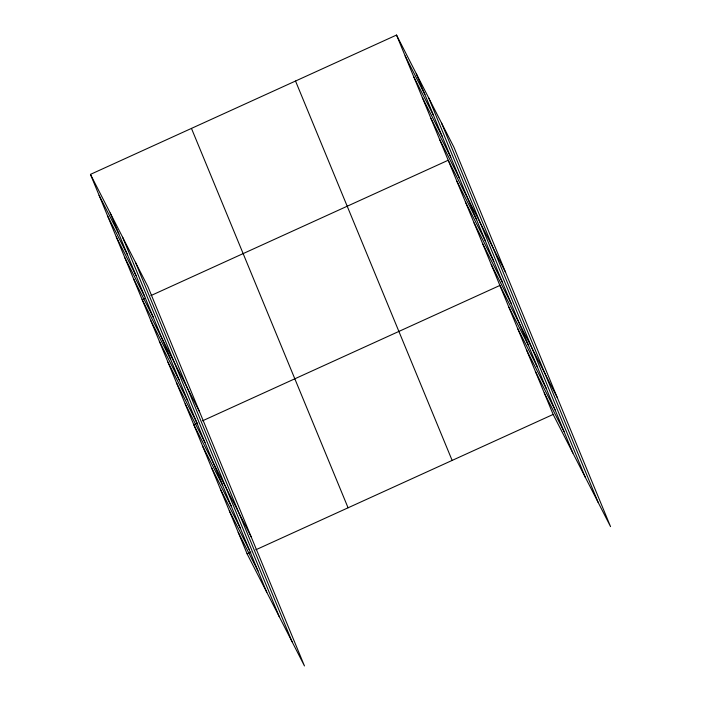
<?xml version="1.0" encoding="UTF-8"?>
<svg xmlns="http://www.w3.org/2000/svg" width="701" height="701" viewBox="0 0 701 701"><rect width="100%" height="100%" fill="white"/><g stroke="black" fill="none" stroke-linecap="round" stroke-linejoin="round"><path stroke-width="1.05" d="M90.455 174.383L147.858 286.56L304.471 665.95L247.076 553.772L90.455 174.383L396.529 35.05L453.924 147.228L610.545 526.617L553.142 414.44L396.529 35.05M145.054 298.258L142.137 299.581L199.54 411.759M150.881 295.603L448.211 160.249L505.614 272.426M197.708 423.018L193.826 424.788L251.221 536.957M202.563 420.802L499.892 285.447L557.295 397.625M247.076 553.772L250.958 552.011M255.812 549.794L553.142 414.44M405.143 55.914L424.894 94.521M413.756 76.786L433.507 115.385M422.37 97.649L442.121 136.257M430.984 118.513L450.734 157.12M439.597 139.385L459.348 177.984M456.824 181.112L476.575 219.72M465.438 201.984L485.188 240.583M474.051 222.848L493.802 261.455M482.665 243.711L502.415 282.319M491.278 264.584L511.029 303.183M508.768 306.95L528.519 345.549M517.645 328.445L537.395 367.052M526.521 349.948L546.272 388.547M535.389 371.442L555.148 410.05M544.265 392.937L564.025 431.544M99.069 195.255L118.828 233.854M107.682 216.118L127.442 254.726M116.296 236.982L136.055 275.589M124.909 257.854L144.669 296.453M133.523 278.718L153.282 317.325M150.75 320.453L170.509 359.052M159.364 341.317L179.123 379.924M167.977 362.189L187.737 400.788M176.599 383.053L196.35 421.651M185.213 403.916L204.964 442.524M202.694 446.283L222.454 484.89M211.571 467.777L231.33 506.385M220.447 489.28L240.206 527.888M229.323 510.775L249.074 549.382M238.2 532.278L257.95 570.886M441.507 122.947L598.119 502.337M428.705 97.93L585.317 477.32M416.28 73.658L572.892 453.048M295.524 81.027L452.136 460.417M191.461 128.406L348.073 507.796M135.433 262.279L292.054 641.669M122.631 237.271L279.252 616.661M110.215 212.99L266.827 592.38"/></g></svg>
